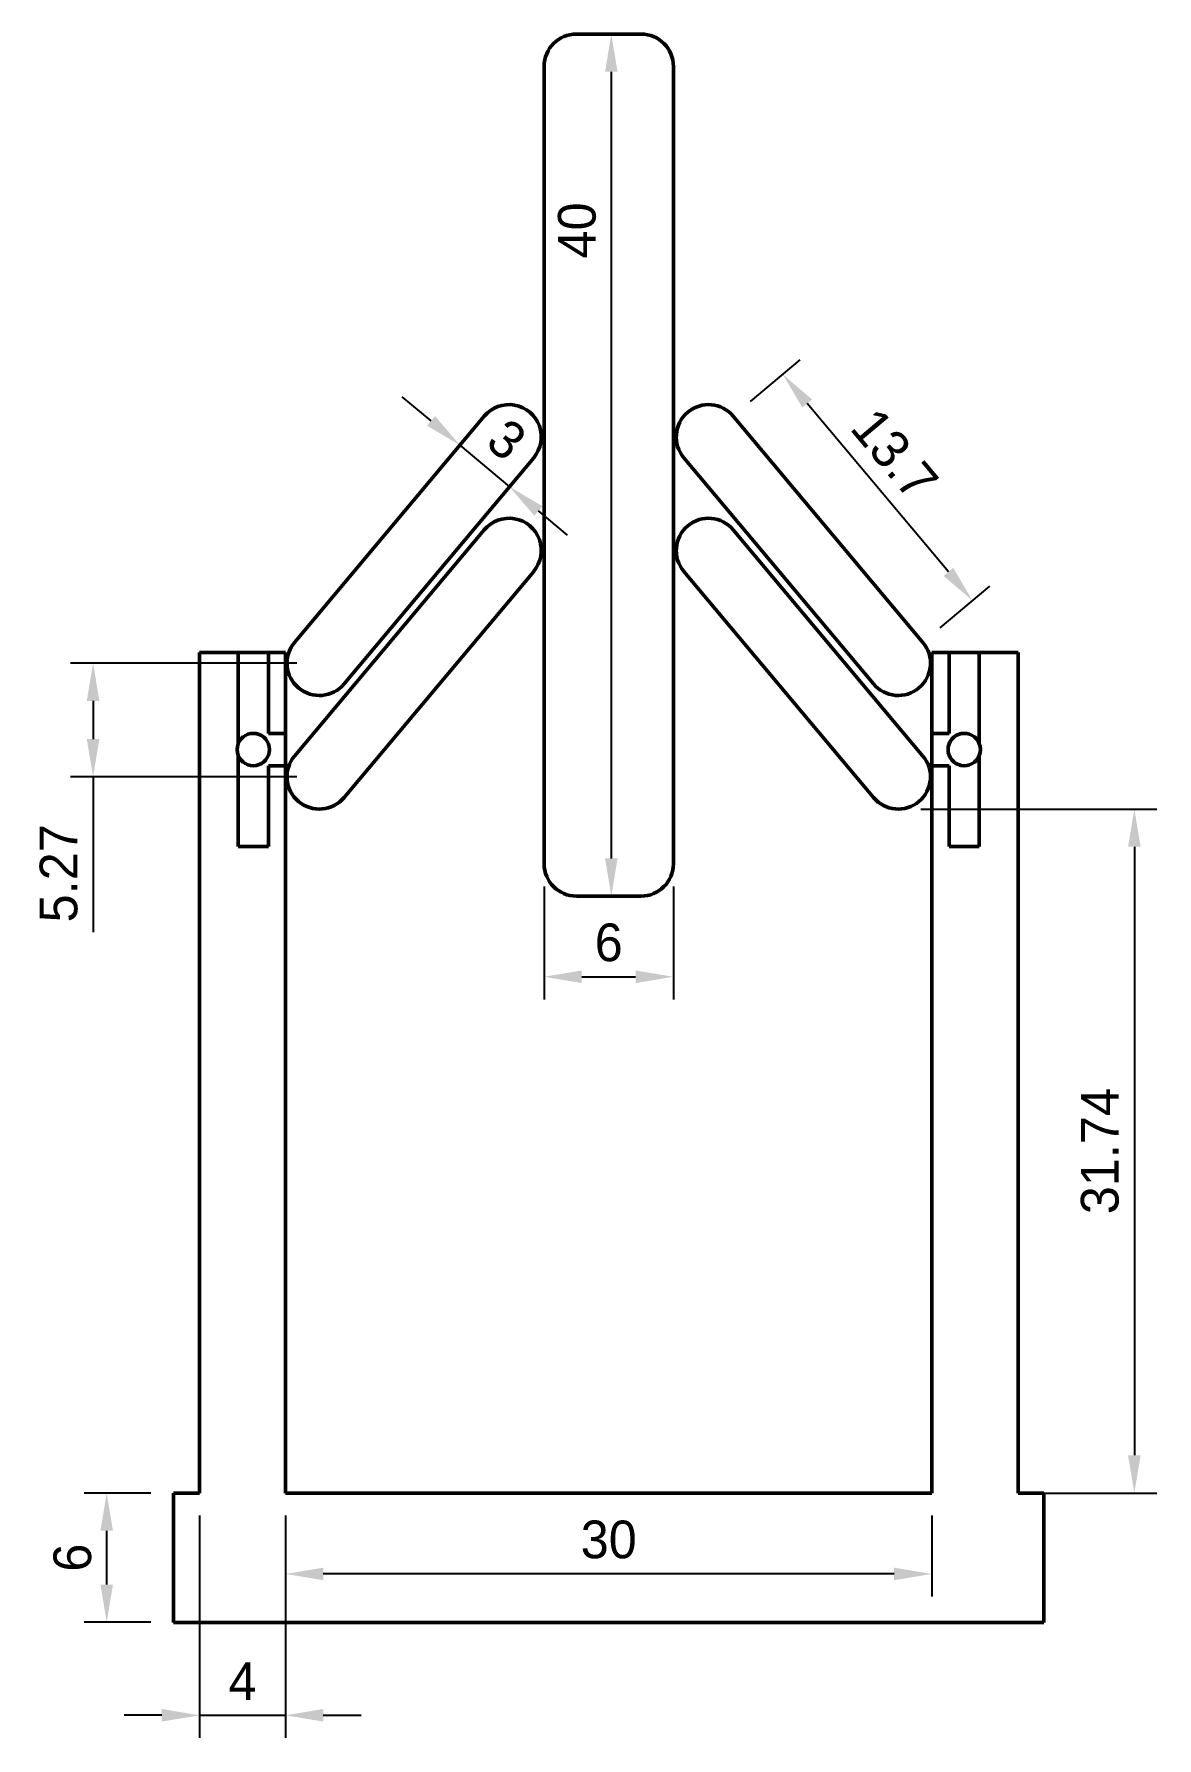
# Model space of a CAD drawing. Header units: millimetres. Extents: x 160 to 264, y 85 to 243.
import ezdxf

# ---------------------------------------------------------------- set-up
doc = ezdxf.new("R2010")
doc.units = ezdxf.units.MM
doc.header["$LTSCALE"] = 0.75
doc.layers.add('FD_Dimensions', color=9, linetype='Continuous', lineweight=25, true_color=0x808080)
doc.layers.add('Visible', color=7, linetype='Continuous', lineweight=50)
doc.styles.get("Standard").update_dxf_attribs({"font": 'LinBiolinum_Rah.ttf'})
doc.dimstyles.new('Dim-ISO-25', dxfattribs={"dimtxt": 3.5, "dimasz": 3.5, "dimexe": 2.1, "dimexo": 2.1, "dimgap": 1.4, "dimtad": 1, "dimzin": 12, "dimdsep": 46, "dimtxsty": 'Standard', "dimcen": 0, "dimazin": 3, "dimtp": 0.1, "dimtm": 0.1, "dimtfac": 0.714286, "dimtmove": 0, "dimatfit": 3, "dimfxl": 1, "dimtzin": 12, "dimarcsym": 0})

# ---------------------------------------------------------------- blocks, each defined once
blk = doc.blocks.new('*D11')
at = {"layer": 'Defpoints', "color": 0, "transparency": 16777216}
for p in [(207.58, 165.67), (219.58, 165.67), (219.58, 155.19)]:
    blk.add_point(p, dxfattribs=at)
at = {"layer": 'FD_Dimensions', "color": 0, "lineweight": -2, "transparency": 16777216}
for p, q in [((207.58, 163.57), (207.58, 153.09)), ((219.58, 163.57), (219.58, 153.09)), ((211.08, 155.19), (216.08, 155.19))]:
    blk.add_line(p, q, dxfattribs=at)
at = {"layer": 'FD_Dimensions', "color": 0, "transparency": 16777216}
for points in [[(211.08, 155.77), (211.08, 154.6), (207.58, 155.19)], [(216.08, 155.77), (216.08, 154.6), (219.58, 155.19)]]:
    blk.add_solid(points, dxfattribs=at)
at = {"layer": 'FD_Dimensions', "color": 0, "transparency": 16777216, "insert": (213.58, 158.36), "char_height": 3.5, "attachment_point": 5}
blk.add_mtext('6', dxfattribs=at)
blk = doc.blocks.new('*D12')
at = {"layer": 'Defpoints', "color": 0, "transparency": 16777216}
for p in [(229.75, 211.08), (225.14, 207.21), (242.75, 186.22)]:
    blk.add_point(p, dxfattribs=at)
at = {"layer": 'FD_Dimensions', "color": 0, "lineweight": -2, "transparency": 16777216}
for p, q in [((226.75, 208.56), (231.36, 212.43)), ((245.11, 192.77), (232, 208.4)), ((244.36, 187.57), (248.97, 191.44))]:
    blk.add_line(p, q, dxfattribs=at)
at = {"layer": 'FD_Dimensions', "color": 0, "transparency": 16777216}
for points in [[(232.45, 208.77), (231.55, 208.02), (229.75, 211.08)], [(245.56, 193.14), (244.67, 192.39), (247.36, 190.09)]]:
    blk.add_solid(points, dxfattribs=at)
at = {"layer": 'FD_Dimensions', "color": 0, "transparency": 16777216, "insert": (240.12, 203.67), "char_height": 3.5, "attachment_point": 5, "rotation": 309.9981}
blk.add_mtext('13.7', dxfattribs=at)
blk = doc.blocks.new('*D13')
at = {"layer": 'Defpoints', "color": 0, "transparency": 16777216}
for p in [(210.58, 242.67), (210.58, 162.67), (213.82, 162.67)]:
    blk.add_point(p, dxfattribs=at)
at = {"layer": 'FD_Dimensions', "color": 0, "lineweight": -2, "transparency": 16777216}
for p, q in [((212.68, 242.67), (215.92, 242.67)), ((213.82, 239.17), (213.82, 166.17)), ((212.68, 162.67), (215.92, 162.67))]:
    blk.add_line(p, q, dxfattribs=at)
at = {"layer": 'FD_Dimensions', "color": 0, "transparency": 16777216}
for points in [[(213.24, 239.17), (214.4, 239.17), (213.82, 242.67)], [(213.24, 166.17), (214.4, 166.17), (213.82, 162.67)]]:
    blk.add_solid(points, dxfattribs=at)
at = {"layer": 'FD_Dimensions', "color": 0, "transparency": 16777216, "insert": (210.64, 224.45), "char_height": 3.5, "attachment_point": 5, "rotation": 90}
blk.add_mtext('40', dxfattribs=at)
blk = doc.blocks.new('*D14')
at = {"layer": 'Defpoints', "color": 0, "transparency": 16777216}
for p in [(240.46, 170.75), (251.58, 107.28), (262.38, 107.28)]:
    blk.add_point(p, dxfattribs=at)
at = {"layer": 'FD_Dimensions', "color": 0, "lineweight": -2, "transparency": 16777216}
for p, q in [((242.56, 170.75), (264.48, 170.75)), ((262.38, 167.25), (262.38, 110.78)), ((253.68, 107.28), (264.48, 107.28))]:
    blk.add_line(p, q, dxfattribs=at)
at = {"layer": 'FD_Dimensions', "color": 0, "transparency": 16777216}
for points in [[(261.79, 167.25), (262.96, 167.25), (262.38, 170.75)], [(261.79, 110.78), (262.96, 110.78), (262.38, 107.28)]]:
    blk.add_solid(points, dxfattribs=at)
at = {"layer": 'FD_Dimensions', "color": 0, "transparency": 16777216, "insert": (259.19, 139.01), "char_height": 3.5, "attachment_point": 5, "rotation": 90}
blk.add_mtext('31.74', dxfattribs=at)
blk = doc.blocks.new('*D15')
at = {"layer": 'Defpoints', "color": 0, "transparency": 16777216}
for p in [(183.58, 107.28), (243.58, 107.28), (183.58, 99.77)]:
    blk.add_point(p, dxfattribs=at)
at = {"layer": 'FD_Dimensions', "color": 0, "lineweight": -2, "transparency": 16777216}
for p, q in [((183.58, 105.18), (183.58, 97.67)), ((243.58, 105.18), (243.58, 97.67)), ((240.08, 99.77), (187.08, 99.77))]:
    blk.add_line(p, q, dxfattribs=at)
at = {"layer": 'FD_Dimensions', "color": 0, "transparency": 16777216}
for points in [[(187.08, 100.35), (187.08, 99.19), (183.58, 99.77)], [(240.08, 100.35), (240.08, 99.19), (243.58, 99.77)]]:
    blk.add_solid(points, dxfattribs=at)
at = {"layer": 'FD_Dimensions', "color": 0, "transparency": 16777216, "insert": (213.58, 102.95), "char_height": 3.5, "attachment_point": 5}
blk.add_mtext('30', dxfattribs=at)
blk = doc.blocks.new('*D16')
at = {"layer": 'Defpoints', "color": 0, "transparency": 16777216}
for p in [(175.58, 107.28), (183.58, 107.28), (183.58, 86.65)]:
    blk.add_point(p, dxfattribs=at)
at = {"layer": 'FD_Dimensions', "color": 0, "lineweight": -2, "transparency": 16777216}
for p, q in [((175.58, 105.18), (175.58, 84.55)), ((183.58, 105.18), (183.58, 84.55)), ((172.08, 86.65), (168.58, 86.65)), ((175.58, 86.65), (183.58, 86.65)), ((187.08, 86.65), (190.58, 86.65))]:
    blk.add_line(p, q, dxfattribs=at)
at = {"layer": 'FD_Dimensions', "color": 0, "transparency": 16777216}
for points in [[(172.08, 87.24), (172.08, 86.07), (175.58, 86.65)], [(187.08, 87.24), (187.08, 86.07), (183.58, 86.65)]]:
    blk.add_solid(points, dxfattribs=at)
at = {"layer": 'FD_Dimensions', "color": 0, "transparency": 16777216, "insert": (179.58, 89.81), "char_height": 3.5, "attachment_point": 5}
blk.add_mtext('4', dxfattribs=at)
blk = doc.blocks.new('*D17')
at = {"layer": 'Defpoints', "color": 0, "transparency": 16777216}
for p in [(166.97, 107.28), (173.18, 107.28), (173.18, 95.28)]:
    blk.add_point(p, dxfattribs=at)
at = {"layer": 'FD_Dimensions', "color": 0, "lineweight": -2, "transparency": 16777216}
for p, q in [((171.08, 107.28), (164.87, 107.28)), ((166.97, 98.78), (166.97, 103.78)), ((171.08, 95.28), (164.87, 95.28))]:
    blk.add_line(p, q, dxfattribs=at)
at = {"layer": 'FD_Dimensions', "color": 0, "transparency": 16777216}
for points in [[(166.39, 103.78), (167.55, 103.78), (166.97, 107.28)], [(166.39, 98.78), (167.55, 98.78), (166.97, 95.28)]]:
    blk.add_solid(points, dxfattribs=at)
at = {"layer": 'FD_Dimensions', "color": 0, "transparency": 16777216, "insert": (163.8, 101.28), "char_height": 3.5, "attachment_point": 5, "rotation": 90}
blk.add_mtext('6', dxfattribs=at)
blk = doc.blocks.new('*D18')
at = {"layer": 'Defpoints', "color": 0, "transparency": 16777216}
for p in [(202.02, 207.21), (206.62, 203.36), (204.36, 200.67)]:
    blk.add_point(p, dxfattribs=at)
at = {"layer": 'FD_Dimensions', "color": 0, "lineweight": -2, "transparency": 16777216}
for p, q in [((197.09, 206.77), (194.41, 209.02)), ((200.67, 205.6), (198.42, 202.91)), ((199.77, 204.52), (204.36, 200.67)), ((205.27, 201.75), (203.01, 199.06)), ((207.04, 198.42), (209.72, 196.17))]:
    blk.add_line(p, q, dxfattribs=at)
at = {"layer": 'FD_Dimensions', "color": 0, "transparency": 16777216}
for points in [[(197.46, 207.22), (196.71, 206.33), (199.77, 204.52)], [(207.42, 198.86), (206.67, 197.97), (204.36, 200.67)]]:
    blk.add_solid(points, dxfattribs=at)
at = {"layer": 'FD_Dimensions', "color": 0, "transparency": 16777216, "insert": (204.11, 205.03), "char_height": 3.5, "attachment_point": 5, "rotation": 320}
blk.add_mtext('3', dxfattribs=at)
blk = doc.blocks.new('*D19')
at = {"layer": 'Defpoints', "color": 0, "transparency": 16777216}
for p in [(186.71, 184.29), (165.71, 173.75), (186.71, 173.75)]:
    blk.add_point(p, dxfattribs=at)
at = {"layer": 'FD_Dimensions', "color": 0, "lineweight": -2, "transparency": 16777216}
for p, q in [((184.61, 184.29), (163.61, 184.29)), ((165.71, 180.79), (165.71, 177.25)), ((184.61, 173.75), (163.61, 173.75)), ((165.71, 173.75), (165.71, 159.33))]:
    blk.add_line(p, q, dxfattribs=at)
at = {"layer": 'FD_Dimensions', "color": 0, "transparency": 16777216}
for points in [[(165.12, 180.79), (166.29, 180.79), (165.71, 184.29)], [(165.12, 177.25), (166.29, 177.25), (165.71, 173.75)]]:
    blk.add_solid(points, dxfattribs=at)
at = {"layer": 'FD_Dimensions', "color": 0, "transparency": 16777216, "insert": (162.52, 164.79), "char_height": 3.5, "attachment_point": 5, "rotation": 90}
blk.add_mtext('5.27', dxfattribs=at)

msp = doc.modelspace()

# ---------------------------------------------------------------- linework, layer by layer
at = {"layer": 'Visible', "extrusion": (0, 1, 0)}
for p, q in [((210.583, 242.673), (216.583, 242.673)), ((207.583, 165.673), (207.583, 239.673)), ((219.583, 239.673), (219.583, 165.673)), ((202.025, 207.212), (184.411, 186.219)), ((242.754, 186.219), (225.141, 207.212)), ((189.004, 182.365), (206.619, 203.357)), ((220.546, 203.357), (238.161, 182.365)), ((202.025, 196.669), (184.411, 175.676)), ((242.754, 175.676), (225.141, 196.669)), ((189.004, 171.822), (206.619, 192.814)), ((220.546, 192.814), (238.161, 171.822)), ((175.583, 107.277), (175.583, 185.277)), ((179.183, 185.277), (175.583, 185.277)), ((179.183, 176.815), (179.183, 185.277)), ((179.183, 185.277), (181.983, 185.277)), ((181.983, 185.277), (181.983, 177.777)), ((183.583, 185.277), (181.983, 185.277)), ((183.583, 177.777), (183.583, 185.277)), ((243.583, 185.277), (243.583, 177.777)), ((245.183, 185.277), (243.583, 185.277)), ((245.183, 185.277), (247.983, 185.277)), ((245.183, 177.777), (245.183, 185.277)), ((247.983, 185.277), (247.983, 176.815)), ((247.983, 185.277), (251.583, 185.277)), ((251.583, 185.277), (251.583, 107.277)), ((181.983, 177.777), (183.583, 177.777)), ((183.583, 177.777), (183.583, 174.777)), ((243.583, 177.777), (245.183, 177.777)), ((243.583, 174.777), (243.583, 177.777)), ((179.183, 167.277), (179.183, 175.738)), ((247.983, 175.738), (247.983, 167.277)), ((183.583, 174.777), (181.983, 174.777)), ((181.983, 174.777), (181.983, 167.277)), ((183.583, 107.277), (183.583, 174.777)), ((245.183, 174.777), (243.583, 174.777)), ((243.583, 174.777), (243.583, 107.277)), ((245.183, 167.277), (245.183, 174.777)), ((181.983, 167.277), (179.183, 167.277)), ((247.983, 167.277), (245.183, 167.277)), ((216.583, 162.673), (210.583, 162.673)), ((173.183, 107.277), (175.583, 107.277)), ((173.183, 95.277), (173.183, 107.277)), ((243.583, 107.277), (183.583, 107.277)), ((253.983, 107.277), (251.583, 107.277)), ((253.983, 95.277), (253.983, 107.277)), ((173.183, 95.277), (253.983, 95.277))]:
    msp.add_line(p, q, dxfattribs=at)
at = {"layer": 'Visible', "extrusion": (1.22465e-16, 0, -1)}
for centre, radius, start, end in [((-210.583, 239.673), 3, 0, 90), ((-216.583, 239.673), 3, 90, 180), ((-180.583, 176.277), 1.5, 338.9606, 21.0394), ((-246.583, 176.277), 1.5, 158.96053, 201.03947), ((-210.583, 165.673), 3, 270, 0), ((-216.583, 165.673), 3, 180, 270)]:
    msp.add_arc(centre, radius, start, end, dxfattribs=at)
at = {"layer": 'Visible'}
for centre, radius, start, end in [((204.322, 205.285), 2.999, 320, 140), ((222.844, 205.285), 2.999, 40, 220), ((204.322, 194.742), 2.999, 320, 140), ((222.844, 194.742), 2.999, 40, 220), ((186.708, 184.292), 2.998, 140, 320), ((240.458, 184.292), 2.998, 220, 40), ((180.583, 176.277), 1.5, 201.0394, 158.9606), ((246.583, 176.277), 1.5, 21.03947, 338.96053), ((186.708, 173.749), 2.998, 140, 320), ((240.458, 173.749), 2.998, 220, 40)]:
    msp.add_arc(centre, radius, start, end, dxfattribs=at)

# ---------------------------------------------------------------- dimensions: what is measured, and where the dimension line sits
at = {"layer": 'FD_Dimensions'}
for base, p1, p2, angle, picture, middle, dimtype in [((213.821, 162.673), (210.583, 242.673), (210.583, 162.673), 90, '*D13', (213.821, 224.454), 160), ((229.751, 211.08), (242.754, 186.219), (225.141, 207.212), 129.99813, '*D12', (237.685, 201.624), 161)]:
    dim = msp.add_linear_dim(base=base, p1=p1, p2=p2, angle=angle, dimstyle='Dim-ISO-25', override={"dimlfac": 0.5}, dxfattribs=at)
    dim.commit()
    dim.dimension.update_dxf_attribs({"geometry": picture, "text_midpoint": middle, "dimtype": dimtype})
for p1, p2, distance, picture, middle in [((202.025, 207.212), (206.619, 203.357), -3.511, '*D18', (204.106, 205.028)), ((186.708, 184.292), (186.708, 173.749), -21, '*D19', (162.523, 164.791)), ((173.183, 95.277), (173.183, 107.277), 6.213, '*D17', (163.796, 101.277))]:
    dim = msp.add_aligned_dim(p1=p1, p2=p2, distance=distance, dimstyle='Dim-ISO-25', override={"dimlfac": 0.5, "dimclrd": 0, "dimclre": 0}, dxfattribs=at)
    dim.commit()
    dim.dimension.update_dxf_attribs({"geometry": picture, "text_midpoint": middle})
for base, p1, p2, angle, picture, middle in [((262.376, 107.277), (240.458, 170.751), (251.583, 107.277), 270, '*D14', (259.191, 139.014)), ((219.583, 155.186), (207.583, 165.673), (219.583, 165.673), 180, '*D11', (213.583, 158.359)), ((183.583, 86.652), (175.583, 107.277), (183.583, 107.277), 180, '*D16', (179.583, 89.81))]:
    dim = msp.add_linear_dim(base=base, p1=p1, p2=p2, angle=angle, dimstyle='Dim-ISO-25', override={"dimlfac": 0.5, "dimclrd": 0, "dimclre": 0}, dxfattribs=at)
    dim.commit()
    dim.dimension.update_dxf_attribs({"geometry": picture, "text_midpoint": middle})
dim = msp.add_linear_dim(base=(183.583, 99.77), p1=(243.583, 107.277), p2=(183.583, 107.277), dimstyle='Dim-ISO-25', override={"dimlfac": 0.5, "dimclrd": 0, "dimclre": 0}, dxfattribs=at)
dim.commit()
dim.dimension.update_dxf_attribs({"geometry": '*D15', "text_midpoint": (213.583, 102.946)})

doc.saveas('drawing.dxf')
